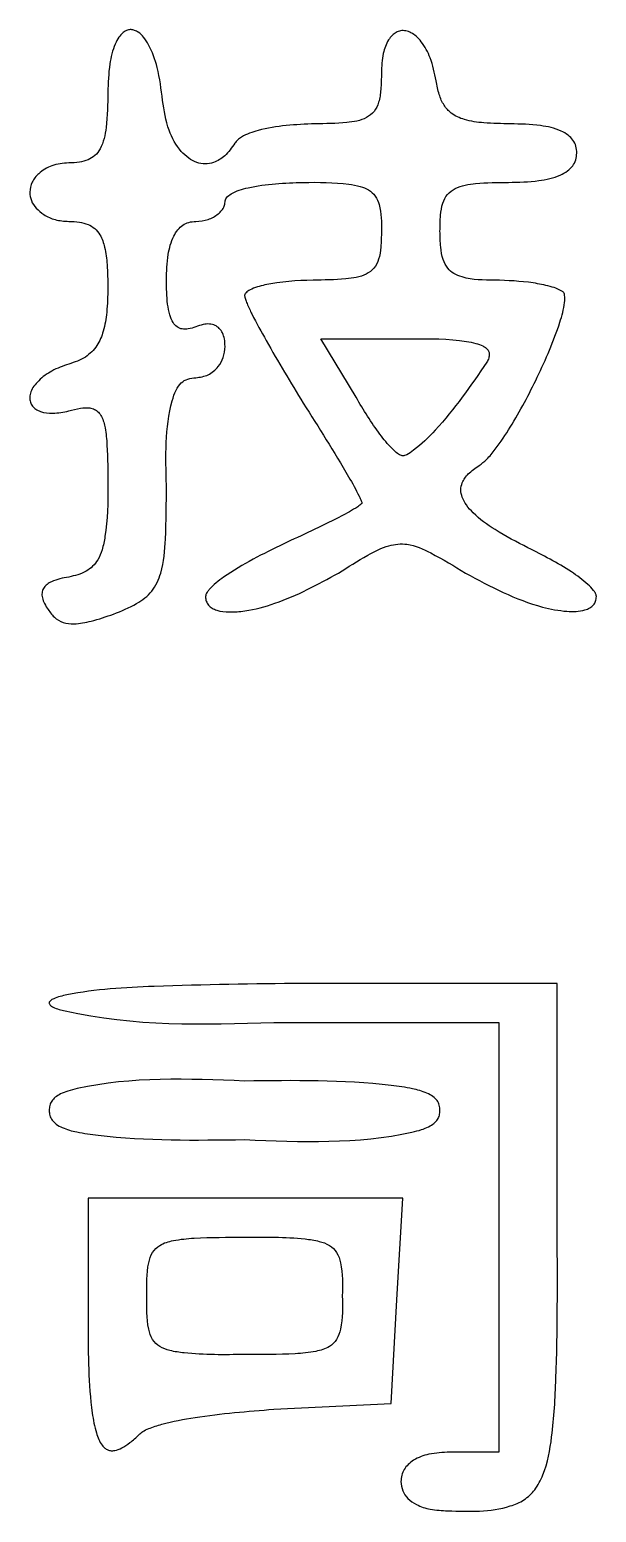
# Model space of a CAD drawing. Header units: millimetres. Extents: x 5 to 292, y 5 to 205.
# Drawn here: x 78.017 to 78.653, y 117.279 to 118.945 of the extents above; entities that cross this region are included whole.
import ezdxf

# ---------------------------------------------------------------- set-up
doc = ezdxf.new("R2010")
doc.units = ezdxf.units.MM

msp = doc.modelspace()

# ---------------------------------------------------------------- linework, layer by layer
at = {"color": 7, "linetype": 'Continuous', "lineweight": 25}
for p, q in [((78.3833, 118.5316), (78.3438, 118.5974)), ((78.3438, 118.5974), (78.4447, 118.5974)), ((78.6093, 117.8732), (78.324, 117.8732)), ((78.6093, 117.5901), (78.6093, 117.8732)), ((78.2911, 117.8293), (78.5435, 117.8293)), ((78.5435, 117.8293), (78.5435, 117.3466)), ((78.4359, 117.6318), (78.0826, 117.6318)), ((78.0826, 117.6318), (78.0826, 117.4892)), ((78.4293, 117.5177), (78.4359, 117.6318)), ((78.4228, 117.4014), (78.4293, 117.5177)), ((78.2911, 117.3948), (78.4228, 117.4014)), ((78.5435, 117.3466), (78.4886, 117.3466))]:
    msp.add_line(p, q, dxfattribs=at)
for points, knots in [([(78.166, 118.8651), (78.1645, 118.8775), (78.1619, 118.899), (78.1536, 118.9229), (78.1454, 118.9358), (78.1399, 118.9412), (78.1349, 118.9439), (78.1307, 118.9448), (78.1261, 118.9441), (78.1211, 118.9412), (78.1165, 118.9357), (78.1105, 118.9241), (78.1055, 118.9031), (78.1049, 118.8847), (78.1046, 118.8739)], [0, 0, 0, 0, 0.21718, 0.375698, 0.434761, 0.481987, 0.508297, 0.532012, 0.555093, 0.588504, 0.628857, 0.67883, 0.813276, 1, 1, 1, 1]), ([(78.4732, 118.8871), (78.4714, 118.8958), (78.4683, 118.9113), (78.4595, 118.9281), (78.4514, 118.937), (78.4454, 118.9413), (78.4393, 118.9435), (78.4334, 118.9436), (78.4281, 118.9417), (78.4234, 118.9381), (78.4177, 118.9305), (78.4126, 118.9161), (78.4121, 118.9033), (78.4118, 118.8959)], [0, 0, 0, 0, 0.2042885, 0.3621857, 0.4259199, 0.4809389, 0.5292076, 0.5737454, 0.6135281, 0.6566719, 0.7059182, 0.8304494, 1, 1, 1, 1]), ([(78.4118, 118.8959), (78.4117, 118.8896), (78.4116, 118.8786), (78.4095, 118.8638), (78.4044, 118.8523), (78.392, 118.8427), (78.3685, 118.839), (78.349, 118.8389), (78.3372, 118.8388)], [0, 0, 0, 0, 0.164111, 0.290165, 0.390383, 0.486518, 0.687174, 1, 1, 1, 1]), ([(78.4118, 118.8959), (78.4117, 118.8896), (78.4116, 118.8786), (78.4095, 118.8638), (78.4044, 118.8523), (78.392, 118.8427), (78.3685, 118.839), (78.349, 118.8389), (78.3372, 118.8388)], [0, 0, 0, 0, 0.1641109, 0.2901647, 0.3903827, 0.4865181, 0.6871743, 1, 1, 1, 1]), ([(78.5566, 118.8388), (78.5467, 118.8389), (78.5294, 118.8391), (78.5067, 118.8422), (78.4909, 118.8491), (78.4814, 118.8597), (78.476, 118.8724), (78.4742, 118.8819), (78.4732, 118.8871)], [0, 0, 0, 0, 0.2731884, 0.4743134, 0.6264196, 0.734919, 0.8547199, 1, 1, 1, 1]), ([(78.5566, 118.8388), (78.5467, 118.8389), (78.5294, 118.8391), (78.5067, 118.8422), (78.4909, 118.8491), (78.4814, 118.8597), (78.476, 118.8724), (78.4742, 118.8819), (78.4732, 118.8871)], [0, 0, 0, 0, 0.273188, 0.474313, 0.62642, 0.734919, 0.85472, 1, 1, 1, 1]), ([(78.1046, 118.8739), (78.1044, 118.8609), (78.1042, 118.8395), (78.0993, 118.8147), (78.0905, 118.8028), (78.0822, 118.7977), (78.072, 118.7952), (78.0647, 118.795), (78.0607, 118.7949)], [0, 0, 0, 0, 0.374199, 0.613824, 0.703601, 0.789807, 0.885635, 1, 1, 1, 1]), ([(78.1046, 118.8739), (78.1044, 118.8609), (78.1042, 118.8395), (78.0993, 118.8147), (78.0905, 118.8028), (78.0822, 118.7977), (78.072, 118.7952), (78.0647, 118.795), (78.0607, 118.7949)], [0, 0, 0, 0, 0.374199, 0.613824, 0.703601, 0.789807, 0.885635, 1, 1, 1, 1]), ([(78.2472, 118.8169), (78.2437, 118.8119), (78.2375, 118.803), (78.2252, 118.7952), (78.2139, 118.7932), (78.2041, 118.795), (78.1948, 118.8), (78.1829, 118.8113), (78.171, 118.8333), (78.1678, 118.8537), (78.166, 118.8651)], [0, 0, 0, 0, 0.133421, 0.240708, 0.312298, 0.383083, 0.458584, 0.542699, 0.744624, 1, 1, 1, 1]), ([(78.2472, 118.8169), (78.2437, 118.8119), (78.2375, 118.803), (78.2252, 118.7952), (78.2139, 118.7932), (78.2041, 118.795), (78.1948, 118.8), (78.1829, 118.8113), (78.171, 118.8333), (78.1678, 118.8537), (78.166, 118.8651)], [0, 0, 0, 0, 0.133421, 0.240708, 0.312298, 0.383083, 0.458584, 0.542699, 0.744624, 1, 1, 1, 1]), ([(78.3372, 118.8388), (78.3156, 118.8379), (78.2873, 118.8367), (78.2587, 118.8267), (78.2501, 118.821), (78.2481, 118.8182), (78.2472, 118.8169)], [0, 0, 0, 0, 0.678875, 0.889666, 0.950626, 1, 1, 1, 1]), ([(78.3372, 118.8388), (78.3156, 118.8379), (78.2873, 118.8367), (78.2587, 118.8267), (78.2501, 118.821), (78.2481, 118.8182), (78.2472, 118.8169)], [0, 0, 0, 0, 0.678875, 0.889666, 0.950626, 1, 1, 1, 1]), ([(78.6312, 118.8059), (78.6311, 118.8085), (78.6307, 118.8136), (78.6272, 118.8207), (78.6214, 118.8265), (78.6094, 118.8333), (78.5872, 118.8381), (78.5679, 118.8385), (78.5566, 118.8388)], [0, 0, 0, 0, 0.086413, 0.168716, 0.256055, 0.35706, 0.623296, 1, 1, 1, 1]), ([(78.6312, 118.8059), (78.6311, 118.8085), (78.6307, 118.8136), (78.6272, 118.8207), (78.6214, 118.8265), (78.6094, 118.8333), (78.5872, 118.8381), (78.5679, 118.8385), (78.5566, 118.8388)], [0, 0, 0, 0, 0.086413, 0.168716, 0.256055, 0.35706, 0.623296, 1, 1, 1, 1]), ([(78.5544, 118.773), (78.5659, 118.7732), (78.5855, 118.7737), (78.6081, 118.7786), (78.6207, 118.7852), (78.6268, 118.7911), (78.6306, 118.7981), (78.631, 118.8033), (78.6312, 118.8059)], [0, 0, 0, 0, 0.373077, 0.642058, 0.744891, 0.833227, 0.915129, 1, 1, 1, 1]), ([(78.0607, 118.7949), (78.0542, 118.7943), (78.042, 118.7931), (78.0277, 118.7845), (78.0186, 118.7738), (78.0174, 118.7658), (78.0168, 118.762)], [0, 0, 0, 0, 0.3194852, 0.6064529, 0.8094173, 1, 1, 1, 1]), ([(78.2362, 118.751), (78.2363, 118.7518), (78.2365, 118.7536), (78.2387, 118.757), (78.2467, 118.7629), (78.2757, 118.7714), (78.3032, 118.7723), (78.324, 118.773)], [0, 0, 0, 0, 0.026109, 0.054418, 0.125266, 0.338599, 1, 1, 1, 1]), ([(78.324, 118.773), (78.3411, 118.7731), (78.3626, 118.7733), (78.3872, 118.7691), (78.3977, 118.7651), (78.4056, 118.7579), (78.412, 118.7419), (78.4119, 118.7282), (78.4118, 118.7181)], [0, 0, 0, 0, 0.409176, 0.513698, 0.595977, 0.675884, 0.760559, 1, 1, 1, 1]), ([(78.4776, 118.7181), (78.4777, 118.7241), (78.4778, 118.7347), (78.4799, 118.7489), (78.4852, 118.76), (78.4981, 118.7692), (78.5222, 118.7727), (78.5422, 118.7729), (78.5544, 118.773)], [0, 0, 0, 0, 0.156954, 0.277971, 0.375497, 0.471755, 0.677428, 1, 1, 1, 1]), ([(78.0168, 118.762), (78.0172, 118.7587), (78.018, 118.7521), (78.0241, 118.7434), (78.0332, 118.7359), (78.0458, 118.7302), (78.0556, 118.7295), (78.0607, 118.7291)], [0, 0, 0, 0, 0.161347, 0.330015, 0.512496, 0.746366, 1, 1, 1, 1]), ([(78.2033, 118.7291), (78.208, 118.7295), (78.217, 118.7304), (78.2269, 118.7358), (78.2326, 118.7413), (78.2356, 118.746), (78.236, 118.7494), (78.2362, 118.751)], [0, 0, 0, 0, 0.329204, 0.625199, 0.762487, 0.886209, 1, 1, 1, 1]), ([(78.0607, 118.7291), (78.0647, 118.729), (78.072, 118.7288), (78.0822, 118.7263), (78.0904, 118.7215), (78.0973, 118.7127), (78.1019, 118.6986), (78.1043, 118.6785), (78.1045, 118.6632), (78.1046, 118.6545)], [0, 0, 0, 0, 0.118941, 0.218455, 0.307265, 0.39818, 0.544897, 0.741002, 1, 1, 1, 1]), ([(78.1704, 118.6632), (78.1707, 118.6729), (78.1711, 118.6897), (78.1761, 118.709), (78.1828, 118.7198), (78.1886, 118.7252), (78.1956, 118.7286), (78.2007, 118.7289), (78.2033, 118.7291)], [0, 0, 0, 0, 0.353401, 0.616276, 0.72104, 0.814618, 0.904744, 1, 1, 1, 1]), ([(78.4118, 118.7181), (78.4117, 118.7121), (78.4116, 118.7015), (78.4095, 118.6873), (78.4042, 118.6762), (78.3914, 118.667), (78.3672, 118.6635), (78.3472, 118.6633), (78.335, 118.6632)], [0, 0, 0, 0, 0.156954, 0.277971, 0.375497, 0.471755, 0.677428, 1, 1, 1, 1]), ([(78.5391, 118.6632), (78.5266, 118.6632), (78.5108, 118.6632), (78.4932, 118.67), (78.4854, 118.6767), (78.4803, 118.6872), (78.4779, 118.7015), (78.4777, 118.7121), (78.4776, 118.7181)], [0, 0, 0, 0, 0.372489, 0.47353, 0.563751, 0.677394, 0.818402, 1, 1, 1, 1]), ([(78.1046, 118.6545), (78.1044, 118.6453), (78.1041, 118.6289), (78.1005, 118.6069), (78.0932, 118.589), (78.0795, 118.5751), (78.0672, 118.571), (78.0607, 118.5689)], [0, 0, 0, 0, 0.2608086, 0.4667058, 0.6327044, 0.8073628, 1, 1, 1, 1]), ([(78.2033, 118.6106), (78.2006, 118.6097), (78.1956, 118.6081), (78.1882, 118.6078), (78.1819, 118.6103), (78.1769, 118.6161), (78.1735, 118.625), (78.1707, 118.6411), (78.1705, 118.6542), (78.1704, 118.6632)], [0, 0, 0, 0, 0.111997, 0.202506, 0.282335, 0.368088, 0.489693, 0.650784, 1, 1, 1, 1]), ([(78.335, 118.6632), (78.3168, 118.6625), (78.2928, 118.6615), (78.2678, 118.6544), (78.2606, 118.6501), (78.2589, 118.648), (78.2583, 118.6468), (78.2582, 118.6461), (78.2582, 118.6457)], [0, 0, 0, 0, 0.669437, 0.885797, 0.954129, 0.971311, 0.986302, 1, 1, 1, 1]), ([(78.6159, 118.6501), (78.614, 118.6512), (78.6093, 118.6538), (78.598, 118.6571), (78.5745, 118.6619), (78.5535, 118.6627), (78.5391, 118.6632)], [0, 0, 0, 0, 0.083825, 0.202794, 0.44848, 1, 1, 1, 1]), ([(78.2582, 118.6457), (78.2582, 118.6451), (78.2584, 118.6438), (78.2593, 118.6409), (78.2618, 118.6345), (78.2694, 118.6189), (78.2899, 118.5812), (78.3099, 118.5483), (78.324, 118.525)], [0, 0, 0, 0, 0.011895, 0.028966, 0.06603, 0.16102, 0.407228, 1, 1, 1, 1]), ([(78.5215, 118.4548), (78.5244, 118.457), (78.5313, 118.4624), (78.5429, 118.4772), (78.563, 118.5073), (78.588, 118.5547), (78.6084, 118.6016), (78.6174, 118.6331), (78.6181, 118.6443), (78.6171, 118.6484), (78.6163, 118.6496), (78.6159, 118.6501)], [0, 0, 0, 0, 0.04989, 0.117604, 0.252703, 0.539599, 0.840942, 0.944034, 0.980972, 0.99138, 1, 1, 1, 1]), ([(78.2362, 118.5886), (78.2361, 118.5915), (78.2359, 118.5967), (78.2337, 118.6037), (78.2301, 118.6091), (78.225, 118.6128), (78.2185, 118.6143), (78.211, 118.6136), (78.206, 118.6116), (78.2033, 118.6106)], [0, 0, 0, 0, 0.1693212, 0.3124543, 0.4367824, 0.5530925, 0.6803239, 0.8261877, 1, 1, 1, 1]), ([(78.2033, 118.5535), (78.2081, 118.5542), (78.2178, 118.5556), (78.2285, 118.5649), (78.235, 118.5763), (78.2358, 118.5845), (78.2362, 118.5886)], [0, 0, 0, 0, 0.270492, 0.542896, 0.765074, 1, 1, 1, 1]), ([(78.4447, 118.5974), (78.4657, 118.5975), (78.4904, 118.5976), (78.5171, 118.5926), (78.5247, 118.59), (78.5295, 118.587), (78.5323, 118.5837), (78.5332, 118.5797), (78.5325, 118.5754), (78.5311, 118.5726), (78.5303, 118.5711)], [0, 0, 0, 0, 0.6072011, 0.7104034, 0.788698, 0.8357081, 0.8740938, 0.9103175, 0.9507601, 1, 1, 1, 1]), ([(78.5303, 118.5711), (78.5121, 118.5446), (78.4877, 118.5091), (78.4546, 118.4766), (78.4423, 118.4679), (78.4381, 118.466), (78.4366, 118.4658), (78.4359, 118.4657)], [0, 0, 0, 0, 0.671426, 0.903831, 0.96858, 0.986398, 1, 1, 1, 1]), ([(78.5303, 118.5711), (78.5121, 118.5446), (78.4877, 118.5091), (78.4546, 118.4766), (78.4423, 118.4679), (78.4381, 118.466), (78.4366, 118.4658), (78.4359, 118.4657)], [0, 0, 0, 0, 0.671426, 0.903831, 0.96858, 0.986398, 1, 1, 1, 1]), ([(78.0607, 118.5689), (78.0542, 118.5666), (78.042, 118.5623), (78.029, 118.5528), (78.0216, 118.5444), (78.0177, 118.5381), (78.0171, 118.5336), (78.0168, 118.5316)], [0, 0, 0, 0, 0.337769, 0.641838, 0.779354, 0.898361, 1, 1, 1, 1]), ([(78.1704, 118.4328), (78.1694, 118.465), (78.1683, 118.5014), (78.1804, 118.539), (78.1863, 118.5478), (78.1943, 118.5529), (78.2003, 118.5533), (78.2033, 118.5535)], [0, 0, 0, 0, 0.703289, 0.796927, 0.869625, 0.932845, 1, 1, 1, 1]), ([(78.0168, 118.5316), (78.0169, 118.5298), (78.0172, 118.5263), (78.0197, 118.5215), (78.0237, 118.5179), (78.0313, 118.5143), (78.0442, 118.5129), (78.0547, 118.515), (78.0607, 118.5162)], [0, 0, 0, 0, 0.100944, 0.195256, 0.292175, 0.399292, 0.660856, 1, 1, 1, 1]), ([(78.0607, 118.5162), (78.065, 118.5174), (78.0727, 118.5194), (78.0827, 118.5202), (78.0897, 118.5184), (78.0944, 118.5149), (78.099, 118.5079), (78.1022, 118.4952), (78.1046, 118.4694), (78.1046, 118.4479), (78.1046, 118.4328)], [0, 0, 0, 0, 0.1142094, 0.2009674, 0.248359, 0.2937896, 0.3445499, 0.4576472, 0.6203965, 1, 1, 1, 1]), ([(78.324, 118.525), (78.3414, 118.4977), (78.3632, 118.4634), (78.3841, 118.4262), (78.3887, 118.4165), (78.3897, 118.414), (78.3898, 118.4133), (78.3898, 118.4131)], [0, 0, 0, 0, 0.747434, 0.937884, 0.983129, 0.994646, 1, 1, 1, 1]), ([(78.4359, 118.4657), (78.4354, 118.4658), (78.4341, 118.466), (78.4321, 118.467), (78.4284, 118.4695), (78.4206, 118.4768), (78.4039, 118.4972), (78.3918, 118.5174), (78.3833, 118.5316)], [0, 0, 0, 0, 0.020167, 0.045746, 0.077305, 0.175049, 0.420595, 1, 1, 1, 1]), ([(78.4359, 118.4657), (78.4354, 118.4658), (78.4341, 118.466), (78.4321, 118.467), (78.4284, 118.4695), (78.4206, 118.4768), (78.4039, 118.4972), (78.3918, 118.5174), (78.3833, 118.5316)], [0, 0, 0, 0, 0.0201673, 0.0457458, 0.077305, 0.1750494, 0.4205948, 1, 1, 1, 1]), ([(78.5764, 118.3626), (78.5639, 118.369), (78.5421, 118.3801), (78.519, 118.3968), (78.5073, 118.4099), (78.5023, 118.4187), (78.5005, 118.4274), (78.5025, 118.437), (78.5096, 118.4468), (78.5173, 118.4519), (78.5215, 118.4548)], [0, 0, 0, 0, 0.304625, 0.528478, 0.613426, 0.683704, 0.744202, 0.802243, 0.889299, 1, 1, 1, 1]), ([(78.1046, 118.4328), (78.1046, 118.4135), (78.1045, 118.389), (78.0987, 118.3611), (78.0931, 118.3468), (78.0804, 118.3341), (78.0675, 118.3312), (78.0607, 118.3297)], [0, 0, 0, 0, 0.465909, 0.588211, 0.68668, 0.8342, 1, 1, 1, 1]), ([(78.1111, 118.288), (78.1199, 118.2915), (78.1355, 118.2978), (78.1556, 118.3128), (78.1671, 118.339), (78.1702, 118.3797), (78.1703, 118.4127), (78.1704, 118.4328)], [0, 0, 0, 0, 0.1647602, 0.2925037, 0.4245539, 0.6489233, 1, 1, 1, 1]), ([(78.3898, 118.4131), (78.3898, 118.413), (78.3898, 118.4127), (78.3896, 118.4123), (78.3889, 118.4114), (78.3867, 118.4096), (78.3785, 118.4042), (78.3502, 118.3892), (78.3229, 118.3766), (78.3021, 118.367)], [0, 0, 0, 0, 0.003176, 0.007121, 0.015229, 0.036024, 0.093338, 0.310048, 1, 1, 1, 1]), ([(78.3021, 118.367), (78.279, 118.3557), (78.2495, 118.3412), (78.2221, 118.3203), (78.2163, 118.313), (78.2147, 118.3103), (78.2144, 118.3085), (78.2143, 118.3077)], [0, 0, 0, 0, 0.717839, 0.914876, 0.949965, 0.978041, 1, 1, 1, 1]), ([(78.3635, 118.3341), (78.3744, 118.3409), (78.3926, 118.3523), (78.4178, 118.3658), (78.4436, 118.3683), (78.4727, 118.3546), (78.4935, 118.3419), (78.5062, 118.3341)], [0, 0, 0, 0, 0.242962, 0.407889, 0.536071, 0.716711, 1, 1, 1, 1]), ([(78.6532, 118.3077), (78.6531, 118.3084), (78.6529, 118.31), (78.6517, 118.3123), (78.649, 118.3164), (78.6404, 118.3248), (78.6165, 118.3422), (78.593, 118.3542), (78.5764, 118.3626)], [0, 0, 0, 0, 0.021747, 0.048113, 0.079877, 0.176685, 0.418993, 1, 1, 1, 1]), ([(78.0607, 118.3297), (78.054, 118.3285), (78.0455, 118.3269), (78.0365, 118.3218), (78.0327, 118.318), (78.0305, 118.3132), (78.0305, 118.3074), (78.0326, 118.301), (78.0351, 118.2969), (78.0365, 118.2946)], [0, 0, 0, 0, 0.3581547, 0.4620116, 0.5506795, 0.6427334, 0.740097, 0.8562671, 1, 1, 1, 1]), ([(78.2143, 118.3077), (78.2144, 118.3059), (78.2147, 118.3025), (78.2175, 118.2979), (78.2217, 118.2945), (78.2295, 118.2912), (78.2421, 118.2899), (78.2642, 118.2919), (78.3069, 118.3031), (78.3404, 118.3214), (78.3635, 118.3341)], [0, 0, 0, 0, 0.03203, 0.061867, 0.093258, 0.12894, 0.212026, 0.318013, 0.527267, 1, 1, 1, 1]), ([(78.5062, 118.3341), (78.5343, 118.319), (78.5707, 118.2996), (78.6175, 118.2906), (78.6359, 118.2908), (78.6457, 118.2946), (78.65, 118.298), (78.6528, 118.3025), (78.653, 118.306), (78.6532, 118.3077)], [0, 0, 0, 0, 0.577511, 0.746233, 0.870182, 0.906075, 0.937576, 0.967567, 1, 1, 1, 1]), ([(78.0365, 118.2946), (78.0389, 118.291), (78.0435, 118.2842), (78.0544, 118.2778), (78.069, 118.2765), (78.0883, 118.2803), (78.1028, 118.2852), (78.1111, 118.288)], [0, 0, 0, 0, 0.155356, 0.292246, 0.443558, 0.678148, 1, 1, 1, 1]), ([(78.324, 117.8732), (78.2683, 117.8726), (78.1797, 117.8715), (78.0856, 117.8665), (78.0471, 117.8578), (78.0408, 117.8546), (78.0393, 117.853), (78.0388, 117.8521), (78.0388, 117.8516), (78.0387, 117.8513)], [0, 0, 0, 0, 0.580312, 0.921458, 0.974931, 0.990285, 0.993968, 0.997125, 1, 1, 1, 1]), ([(78.0387, 117.8513), (78.0388, 117.8509), (78.0389, 117.85), (78.0404, 117.8481), (78.0461, 117.8448), (78.1287, 117.8245), (78.2122, 117.827), (78.2911, 117.8293)], [0, 0, 0, 0, 0.004908, 0.010663, 0.026722, 0.081296, 1, 1, 1, 1]), ([(78.2582, 117.7635), (78.1948, 117.7661), (78.1278, 117.7688), (78.0603, 117.7527), (78.0519, 117.7495), (78.0457, 117.7457), (78.0414, 117.7413), (78.0391, 117.7361), (78.0388, 117.7324), (78.0387, 117.7306)], [0, 0, 0, 0, 0.81221, 0.859645, 0.897575, 0.927897, 0.953085, 0.976158, 1, 1, 1, 1]), ([(78.4776, 117.7306), (78.4775, 117.7326), (78.4772, 117.7365), (78.4745, 117.742), (78.4695, 117.7466), (78.4602, 117.7515), (78.4443, 117.7558), (78.3763, 117.765), (78.3132, 117.7642), (78.2582, 117.7635)], [0, 0, 0, 0, 0.025408, 0.050146, 0.077793, 0.111949, 0.185277, 0.289495, 1, 1, 1, 1]), ([(78.0387, 117.7306), (78.0389, 117.7286), (78.0391, 117.7247), (78.0419, 117.7192), (78.0468, 117.7146), (78.0561, 117.7096), (78.072, 117.7054), (78.14, 117.6962), (78.2031, 117.697), (78.2582, 117.6977)], [0, 0, 0, 0, 0.025408, 0.050146, 0.077793, 0.111949, 0.185277, 0.289495, 1, 1, 1, 1]), ([(78.2582, 117.6977), (78.3215, 117.6951), (78.3886, 117.6923), (78.4561, 117.7085), (78.4644, 117.7117), (78.4707, 117.7155), (78.4749, 117.7199), (78.4773, 117.7251), (78.4775, 117.7287), (78.4776, 117.7306)], [0, 0, 0, 0, 0.81221, 0.859645, 0.897575, 0.927897, 0.953085, 0.976158, 1, 1, 1, 1]), ([(78.1485, 117.5221), (78.1481, 117.5346), (78.1477, 117.5512), (78.1537, 117.5712), (78.1638, 117.5807), (78.1805, 117.5854), (78.2125, 117.5882), (78.2392, 117.588), (78.2582, 117.588)], [0, 0, 0, 0, 0.236351, 0.315439, 0.388058, 0.490622, 0.639141, 1, 1, 1, 1]), ([(78.2582, 117.588), (78.2808, 117.5883), (78.309, 117.5887), (78.3408, 117.5842), (78.3535, 117.5798), (78.3626, 117.5711), (78.3687, 117.5512), (78.3682, 117.5346), (78.3679, 117.5221)], [0, 0, 0, 0, 0.431073, 0.534489, 0.611994, 0.684604, 0.763681, 1, 1, 1, 1]), ([(78.4864, 117.2807), (78.5103, 117.2799), (78.5399, 117.2788), (78.5723, 117.2922), (78.5853, 117.3045), (78.5975, 117.3284), (78.605, 117.371), (78.6098, 117.4609), (78.6095, 117.5365), (78.6093, 117.5901)], [0, 0, 0, 0, 0.1789138, 0.2218892, 0.263899, 0.3121236, 0.4237064, 0.5908734, 1, 1, 1, 1]), ([(78.2582, 117.4563), (78.2355, 117.456), (78.2074, 117.4556), (78.1756, 117.46), (78.1628, 117.4644), (78.1537, 117.4731), (78.1477, 117.493), (78.1481, 117.5097), (78.1485, 117.5221)], [0, 0, 0, 0, 0.431073, 0.534489, 0.611994, 0.684604, 0.763681, 1, 1, 1, 1]), ([(78.3679, 117.5221), (78.3682, 117.5097), (78.3686, 117.493), (78.3626, 117.4731), (78.3525, 117.4635), (78.3358, 117.4588), (78.3039, 117.4561), (78.2771, 117.4562), (78.2582, 117.4563)], [0, 0, 0, 0, 0.236351, 0.315439, 0.388058, 0.490622, 0.639141, 1, 1, 1, 1]), ([(78.0826, 117.4892), (78.0825, 117.4561), (78.0824, 117.4154), (78.0904, 117.3705), (78.0956, 117.357), (78.101, 117.3512), (78.1045, 117.349), (78.1083, 117.3481), (78.1138, 117.3484), (78.1211, 117.3514), (78.1302, 117.3577), (78.1363, 117.3632), (78.1397, 117.3663)], [0, 0, 0, 0, 0.531269, 0.653945, 0.736189, 0.759522, 0.780407, 0.800661, 0.822157, 0.867653, 0.926349, 1, 1, 1, 1]), ([(78.1397, 117.3663), (78.141, 117.3675), (78.1442, 117.3704), (78.153, 117.3742), (78.1723, 117.3804), (78.2192, 117.3891), (78.2615, 117.3925), (78.2911, 117.3948)], [0, 0, 0, 0, 0.03469, 0.082141, 0.182149, 0.427297, 1, 1, 1, 1]), ([(78.4886, 117.3466), (78.4807, 117.3462), (78.4667, 117.3456), (78.4507, 117.3399), (78.4418, 117.3331), (78.4371, 117.3274), (78.4342, 117.3207), (78.4339, 117.316), (78.4337, 117.3136)], [0, 0, 0, 0, 0.330906, 0.590879, 0.700605, 0.801657, 0.899423, 1, 1, 1, 1]), ([(78.4886, 117.3466), (78.4807, 117.3462), (78.4667, 117.3456), (78.4507, 117.3399), (78.4418, 117.3331), (78.4371, 117.3274), (78.4342, 117.3207), (78.4339, 117.316), (78.4337, 117.3136)], [0, 0, 0, 0, 0.330906, 0.590879, 0.700605, 0.801657, 0.899423, 1, 1, 1, 1]), ([(78.4337, 117.3136), (78.4341, 117.3101), (78.4349, 117.303), (78.4415, 117.2938), (78.4522, 117.2865), (78.4677, 117.2816), (78.4798, 117.281), (78.4864, 117.2807)], [0, 0, 0, 0, 0.1527255, 0.3051596, 0.474841, 0.7122692, 1, 1, 1, 1])]:
    msp.add_open_spline(points, degree=3, knots=knots, dxfattribs=at)

doc.saveas('drawing.dxf')
